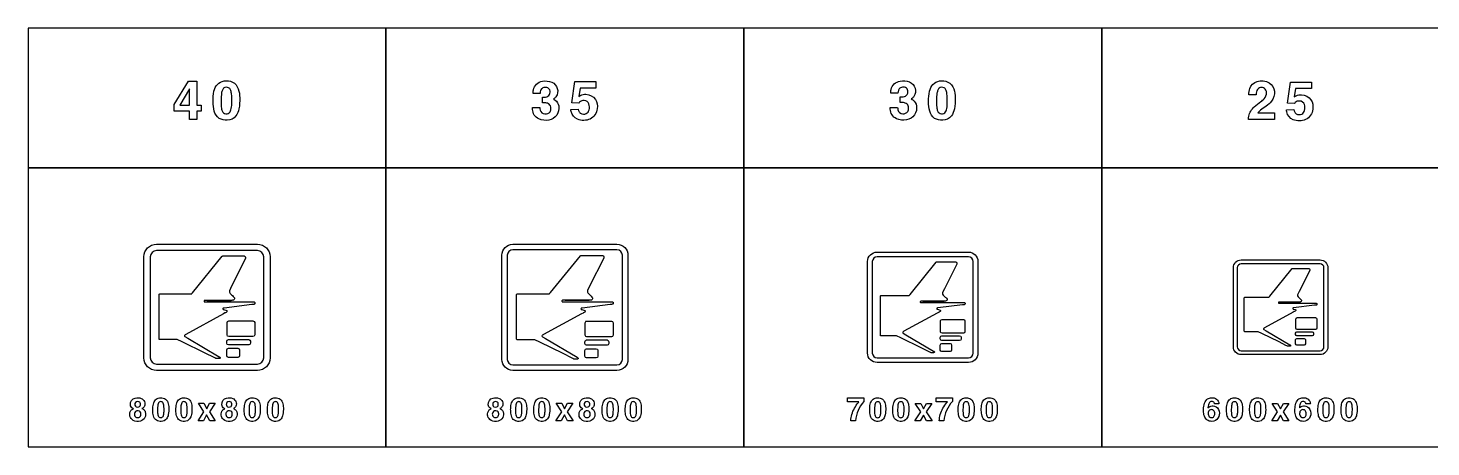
# Model space of a CAD drawing. Extents: x 0 to 18160, y 0 to 2655.
# Drawn here: x 0 to 8898, y 0 to 2655 of the extents above; entities that cross this region are included whole.
import ezdxf

# ---------------------------------------------------------------- set-up
doc = ezdxf.new("R2010")
doc.units = 0
doc.header["$MEASUREMENT"] = 0

msp = doc.modelspace()

# ---------------------------------------------------------------- linework, layer by layer
for points in [[(0, 1770), (2270, 1770), (2270, 2655), (0, 2655)], [(2270, 1770), (4540, 1770), (4540, 2655), (2270, 2655)], [(4540, 1770), (6810, 1770), (6810, 2655), (4540, 2655)], [(6810, 1770), (9080, 1770), (9080, 2655), (6810, 2655)], [(927.496, 2171.35), (1017.9, 2317.79), (1070.98, 2317.79), (1070.98, 2166.57), (1097.95, 2166.57), (1097.95, 2128.53), (1070.98, 2128.53), (1070.98, 2076.28), (1023.46, 2076.28), (1023.46, 2128.53), (927.496, 2128.53)], [(1023.46, 2269.13), (963.474, 2166.57), (1023.46, 2166.57)], [(0, 0), (2270, 0), (2270, 1770), (0, 1770)], [(2270, 0), (4540, 0), (4540, 1770), (2270, 1770)], [(4540, 0), (6810, 0), (6810, 1770), (4540, 1770)], [(6810, 0), (9080, 0), (9080, 1770), (6810, 1770)], [(5793.01, 808.989), (5793.01, 809.659), (5793.55, 809.659), (5793.55, 808.989)], [(8046.15, 819.847), (8046.38, 820.422)], [(1268.45, 799.044), (1268.45, 799.802), (1269.05, 799.802), (1269.05, 799.044)], [(3539.87, 798.13), (3539.87, 798.896), (3540.48, 798.896), (3540.48, 798.13)], [(1115.2, 221.769), (1080.08, 276.319), (1114.84, 276.319), (1133.11, 242.267), (1151.83, 276.319), (1185.98, 276.319), (1150.44, 222.29), (1186.95, 166.272), (1152.4, 166.272), (1132.54, 202.362), (1112.14, 166.272), (1077.99, 166.272)], [(3385.19, 221.769), (3350.07, 276.319), (3384.84, 276.319), (3403.11, 242.267), (3421.83, 276.319), (3455.97, 276.319), (3420.43, 222.29), (3456.95, 166.271), (3422.4, 166.271), (3402.54, 202.361), (3382.14, 166.271), (3347.99, 166.271)], [(5662.41, 221.387), (5627.29, 275.936), (5662.06, 275.936), (5680.33, 241.884), (5699.05, 275.936), (5733.19, 275.936), (5697.65, 221.908), (5734.17, 165.889), (5699.62, 165.889), (5679.76, 201.979), (5659.35, 165.889), (5625.21, 165.889)], [(7925.79, 221.523), (7890.67, 276.072), (7925.43, 276.072), (7943.7, 242.02), (7962.42, 276.072), (7996.57, 276.072), (7961.03, 222.044), (7997.54, 166.025), (7962.99, 166.025), (7943.13, 202.115), (7922.73, 166.025), (7888.58, 166.025)], [(0, 0), (0, 0)], [(0, 0), (0, 0)]]:
    msp.add_lwpolyline(points, close=True)
for points in [[(1173.29, 2191.65, -0.0563084), (1179.33, 2254.48, -0.130301), (1201.53, 2298.28, -0.174843), (1243.35, 2319.69, -0.147552), (1296.47, 2313.05, -0.192146), (1333.28, 2269.88, -0.0833996), (1342.52, 2212.85, -0.0545507), (1337.51, 2142.08, -0.116773), (1318.43, 2098, -0.221099), (1263.57, 2070.32, -0.162564), (1212.11, 2082.84, -0.174743), (1180.84, 2128.26, -0.0640867), (1173.37, 2186.95)], [(3199.84, 2150.87), (3246.2, 2150.87, 0.0411845), (3248.26, 2135.66, 0.335066), (3278.75, 2110.39, 0.276505), (3310.74, 2124.92, 0.158203), (3316.31, 2145.65, 0.0878221), (3313.34, 2161.57, 0.217575), (3294.82, 2178.43, 0.0882727), (3273.57, 2181.56), (3262.75, 2181.56), (3262.75, 2216.82, 0.0282129), (3282.34, 2217.42, 0.50028), (3309.32, 2262.91, 0.235001), (3290.79, 2277.96, 0.165496), (3265.12, 2275.67, 0.220849), (3250.9, 2259.12, 0.055705), (3248.02, 2240.92), (3203.2, 2240.92, -0.0488003), (3204.97, 2263.51, -0.30773), (3262.59, 2318.01, -0.146685), (3322.07, 2312.08, -0.469869), (3348.61, 2219.31, -0.0891152), (3336.57, 2207.54), (3332.3, 2204.54, -0.0245333), (3343.48, 2198.14, -0.202429), (3365.75, 2161.45, -0.422325), (3303.08, 2072, -0.154301), (3238.98, 2079.19, -0.287878), (3199.96, 2139.89, -0.0143877)], [(3442.43, 2139.57), (3489.39, 2141.35, 0.0452719), (3495.79, 2125.12, 0.0567733), (3500.53, 2118.25, 0.070207), (3504.95, 2114.77, 0.264984), (3540.97, 2112.87, 0.20748), (3558.38, 2135.98, 0.147389), (3557.24, 2174.01, 0.308532), (3527.86, 2195.42, 0.215743), (3498.08, 2185.19, 0.028781), (3492.71, 2178.95), (3450.09, 2180.96), (3467.91, 2315.64), (3601.95, 2315.64), (3601.95, 2273.77), (3501.51, 2273.77), (3492.55, 2221.76, -0.0211252), (3505.46, 2229.3, -0.121371), (3538.8, 2235.15, -0.244671), (3598.59, 2203.2, -0.173069), (3610.16, 2144.07, -0.256779), (3564.98, 2078.08, -0.199585), (3485.44, 2077.01, -0.245625), (3445.16, 2125.91, -0.0170062)], [(5469.08, 2152.29), (5515.45, 2152.29, 0.0411845), (5517.5, 2137.08, 0.335066), (5547.99, 2111.8, 0.276505), (5579.98, 2126.34, 0.158203), (5585.55, 2147.07, 0.0878221), (5582.59, 2162.99, 0.217575), (5564.07, 2179.85, 0.0882727), (5542.82, 2182.97), (5532, 2182.97), (5532, 2218.24, 0.0282129), (5551.59, 2218.83, 0.50028), (5578.56, 2264.33, 0.235001), (5560.04, 2279.38, 0.165496), (5534.37, 2277.09, 0.220849), (5520.15, 2260.54, 0.055705), (5517.27, 2242.33), (5472.44, 2242.33, -0.0488003), (5474.22, 2264.92, -0.30773), (5531.84, 2319.43, -0.146685), (5591.32, 2313.5, -0.469869), (5617.86, 2220.73, -0.0891152), (5605.81, 2208.96), (5601.55, 2205.96, -0.0245333), (5612.72, 2199.56, -0.202429), (5635, 2162.87, -0.422325), (5572.32, 2073.41, -0.154301), (5508.22, 2080.6, -0.287878), (5469.2, 2141.31, -0.0143877)], [(5711.68, 2191.65, -0.0563084), (5717.72, 2254.48, -0.130301), (5739.91, 2298.28, -0.174843), (5781.74, 2319.69, -0.147552), (5834.86, 2313.05, -0.192146), (5871.67, 2269.88, -0.0833996), (5880.91, 2212.85, -0.0545507), (5875.89, 2142.08, -0.116773), (5856.82, 2098, -0.221099), (5801.96, 2070.32, -0.162564), (5750.5, 2082.84, -0.174743), (5719.22, 2128.26, -0.0640867), (5711.76, 2186.95)], [(7741.06, 2074.79, -0.0640343), (7742.32, 2095.72, -0.161687), (7778.14, 2156.27, -0.0283718), (7819.97, 2188.65, 0.0545111), (7840.86, 2206.58, 0.192461), (7855.83, 2246.12, 0.234238), (7842.24, 2272.5, 0.196223), (7816.93, 2277.28, 0.252425), (7795.01, 2260.1, 0.0856617), (7790.86, 2243.08, 0.0202329), (7790.15, 2231.39), (7743.51, 2231.39, -0.0983795), (7749.55, 2272.7, -0.245047), (7795.72, 2315.83, -0.207102), (7872.69, 2307.49, -0.233443), (7905.15, 2255.16, -0.20961), (7886.99, 2190.98, -0.0785124), (7853.06, 2159.51, 0.0107372), (7817.24, 2133.72, 0.0665092), (7801.37, 2117.68), (7905.86, 2117.68), (7905.86, 2074.79)], [(1224.67, 2161.12, 0.0124589), (1225.19, 2154.8, 0.0668192), (1230.8, 2129.4, 0.615362), (1281.7, 2123.79, 0.0726881), (1287.15, 2136.83, 0.0588562), (1291.85, 2174.11, 0.0389037), (1290.23, 2241.09, 0.084671), (1283.64, 2264.43, 0.156013), (1272.18, 2276.6, 0.143208), (1256.47, 2279.56, 0.172584), (1240.71, 2273.36, 0.132565), (1230.76, 2257.8, 0.0498315), (1226.21, 2236.08, 0.0368731)], [(5763.06, 2161.12, 0.0124589), (5763.57, 2154.8, 0.0668192), (5769.18, 2129.4, 0.615362), (5820.09, 2123.79, 0.0726881), (5825.54, 2136.83, 0.0588562), (5830.24, 2174.11, 0.0389037), (5828.62, 2241.09, 0.084671), (5822.02, 2264.43, 0.156013), (5810.57, 2276.6, 0.143208), (5794.85, 2279.56, 0.172584), (5779.09, 2273.36, 0.132565), (5769.14, 2257.8, 0.0498315), (5764.6, 2236.08, 0.0368731)], [(7981.21, 2136.73), (8028.17, 2138.5, 0.0452719), (8034.56, 2122.27, 0.0567733), (8039.3, 2115.4, 0.070207), (8043.73, 2111.92, 0.264984), (8079.74, 2110.03, 0.20748), (8097.16, 2133.13, 0.147389), (8096.02, 2171.17, 0.308532), (8066.63, 2192.57, 0.215743), (8036.85, 2182.34, 0.028781), (8031.48, 2176.1), (7988.87, 2178.12), (8006.68, 2312.79), (8140.72, 2312.79), (8140.72, 2270.93), (8040.29, 2270.93), (8031.33, 2218.92, -0.0211252), (8044.24, 2226.46, -0.121371), (8077.57, 2232.3, -0.244671), (8137.37, 2200.35, -0.173069), (8148.94, 2141.23, -0.256779), (8103.76, 2075.23, -0.199585), (8024.22, 2074.17, -0.245625), (7983.93, 2123.06, -0.0170062)], [(815, 485, -0.414213), (735, 565), (735, 1205, -0.414213), (815, 1285), (1455, 1285, -0.414213), (1535, 1205), (1535, 565, -0.414213), (1455, 485)], [(3075, 485, -0.414213), (3005, 555), (3005, 1215, -0.414213), (3075, 1285), (3735, 1285, -0.414213), (3805, 1215), (3805, 555, -0.414213), (3735, 485)], [(3075, 520), (3735, 520, 0.414213), (3770, 555), (3770, 1215, 0.414213), (3735, 1250), (3075, 1250, 0.414213), (3040, 1215), (3040, 555, 0.414213)], [(815, 525), (1455, 525, 0.414213), (1495, 565), (1495, 1205, 0.414213), (1455, 1245), (815, 1245, 0.414213), (775, 1205), (775, 565, 0.414213)], [(1277.31, 990.159, 0.020285), (1276.77, 988.599, 0.272832), (1281.93, 972.893, 0.0149104), (1300.84, 954.351, -0.0517695), (1308.97, 944.046, -0.492513), (1297.13, 929.277), (1292.66, 928.986), (1291.36, 928.985), (1290.26, 928.99), (1289.71, 928.995), (1287.51, 928.998), (1136.04, 928.998), (1287.51, 928.998), (1136.04, 928.998), (1123.68, 928.998), (1121.12, 928.996, 0.4142), (1116.82, 924.698), (1116.82, 923.043, 0.414271), (1121.12, 918.746), (1128.38, 918.743), (1129.53, 918.743), (1433.89, 918.714, -0.287403), (1437.75, 916.287, -0.0506351), (1438.17, 915.139, -0.1796), (1437.96, 906.91, -0.252825), (1434.52, 904.139, -0.0319997), (1428.29, 903.387), (1419.48, 902.441), (1243.51, 880.612), (1240.72, 880.204, 0.100103), (1237.71, 879.086, 0.264798), (1235.99, 875.842, 0.125362), (1236.85, 872.404, 0.222149), (1239.21, 870.9, 0.0341154), (1240.72, 870.772), (1260.05, 865.55, -0.134454), (1260.91, 864.369, -0.149341), (1261.77, 859.255, -0.203649), (1259.63, 855.044, -0.0659804), (1252.11, 850.467, 0.0046191), (1248.88, 848.942), (1239.43, 843.807), (1000.07, 713.539, 0.0578926), (993.628, 709.113, 0.169236), (991.266, 705.116, 0.265346), (993.843, 700.175, 0.00486928), (994.275, 699.896), (1013.61, 688.852), (1212.14, 571.411), (1213.65, 570.659, -0.156428), (1218.37, 566.083, -0.211808), (1218.59, 563.096, -0.172717), (1216.87, 561.012, -0.066538), (1213.43, 559.723), (1192.81, 559.723, -0.0847795), (1191.09, 560.604, 0.0551283), (1179.91, 566.942), (1123.83, 594.959), (977.946, 666.378), (946.36, 680.279), (835.486, 680.275, -0.413654), (831.193, 684.568), (831.193, 965.214, -0.413314), (835.482, 969.507), (1037.89, 969.734), (1039.35, 971.754), (1043.89, 977.038), (1232.26, 1208.68, -0.225223), (1235.59, 1210.27), (1370.48, 1210.28, -0.413881), (1379.06, 1201.69), (1379.06, 1195.14, -0.116835), (1378.83, 1194.18), (1290.11, 1018.38)], [(3548.83, 991.278, 0.020285), (3548.28, 989.701, 0.272832), (3553.49, 973.828, 0.0149104), (3572.6, 955.089, -0.0517695), (3580.82, 944.674, -0.492513), (3568.86, 929.748), (3564.34, 929.454), (3563.02, 929.453), (3561.91, 929.458), (3561.36, 929.463), (3559.14, 929.466), (3406.05, 929.466), (3559.14, 929.466), (3406.05, 929.466), (3393.56, 929.466), (3390.97, 929.464, 0.4142), (3386.63, 925.121), (3386.63, 923.448, 0.414271), (3390.97, 919.105), (3398.31, 919.102), (3399.48, 919.102), (3707.07, 919.073, -0.287403), (3710.97, 916.62, -0.0506351), (3711.4, 915.46, -0.1796), (3711.18, 907.143, -0.252825), (3707.71, 904.343, -0.0319997), (3701.41, 903.582), (3692.51, 902.627), (3514.67, 880.565), (3511.84, 880.153, 0.100103), (3508.8, 879.023, 0.264798), (3507.07, 875.745, 0.125362), (3507.94, 872.271, 0.222149), (3510.32, 870.75, 0.0341154), (3511.84, 870.62), (3531.38, 865.343, -0.134454), (3532.25, 864.15, -0.149341), (3533.12, 858.981, -0.203649), (3530.95, 854.725, -0.0659804), (3523.35, 850.1, 0.0046191), (3520.09, 848.558), (3510.54, 843.369), (3268.64, 711.715, 0.0578926), (3262.12, 707.242, 0.169236), (3259.74, 703.203, 0.265346), (3262.34, 698.208, 0.00486928), (3262.78, 697.926), (3282.32, 686.765), (3482.96, 568.075), (3484.48, 567.315, -0.156428), (3489.26, 562.69, -0.211808), (3489.48, 559.671, -0.172717), (3487.74, 557.565, -0.066538), (3484.27, 556.262), (3463.42, 556.262, -0.0847795), (3461.68, 557.153, 0.0551283), (3450.39, 563.558), (3393.71, 591.874), (3246.28, 664.052), (3214.35, 678.101), (3102.3, 678.097, -0.413654), (3097.96, 682.435), (3097.96, 966.068, -0.413314), (3102.3, 970.406), (3306.86, 970.636), (3308.34, 972.677), (3312.92, 978.017), (3503.3, 1212.13, -0.225223), (3506.66, 1213.73), (3642.98, 1213.74, -0.413881), (3651.66, 1205.05), (3651.66, 1198.44, -0.116835), (3651.43, 1197.46), (3561.76, 1019.8)], [(5385, 535, -0.414213), (5325, 595), (5325, 1175, -0.414213), (5385, 1235), (5965, 1235, -0.414213), (6025, 1175), (6025, 595, -0.414213), (5965, 535)], [(5385, 565), (5965, 565, 0.414213), (5995, 595), (5995, 1175, 0.414213), (5965, 1205), (5385, 1205, 0.414213), (5355, 1175), (5355, 595, 0.414213)], [(5800.85, 977.993, 0.020285), (5800.37, 976.613, 0.272832), (5804.93, 962.725, 0.0149104), (5821.65, 946.327, -0.0517695), (5828.84, 937.215, -0.492513), (5818.38, 924.155), (5814.42, 923.897), (5813.27, 923.896), (5812.05, 923.903), (5809.87, 923.907), (5675.92, 923.907), (5809.87, 923.907), (5675.92, 923.907), (5664.99, 923.907), (5662.73, 923.906, 0.4142), (5658.93, 920.106), (5658.93, 918.642, 0.414271), (5662.73, 914.842), (5669.15, 914.839), (5670.17, 914.839), (5939.31, 914.814, -0.287403), (5942.73, 912.667, -0.0506351), (5943.1, 911.652, -0.1796), (5942.91, 904.375, -0.252825), (5939.87, 901.925, -0.0319997), (5934.36, 901.259), (5926.57, 900.424), (5770.96, 881.119), (5768.49, 880.758, 0.100103), (5765.83, 879.77, 0.264798), (5764.31, 876.901, 0.125362), (5765.07, 873.862, 0.222149), (5767.16, 872.531, 0.0341154), (5768.49, 872.418), (5785.59, 867.8, -0.134454), (5786.35, 866.756, -0.149341), (5787.11, 862.233, -0.203649), (5785.21, 858.509, -0.0659804), (5778.56, 854.462, 0.0046191), (5775.71, 853.113), (5767.35, 848.573), (5555.68, 733.375, 0.0578926), (5549.98, 729.462, 0.169236), (5547.89, 725.928, 0.265346), (5550.36, 721.434), (5567.66, 711.544), (5743.22, 607.691), (5744.55, 607.025, -0.156428), (5748.73, 602.979, -0.211808), (5748.92, 600.337, -0.172717), (5747.4, 598.494, -0.066538), (5744.36, 597.355), (5726.12, 597.355, -0.0847795), (5724.6, 598.133, 0.0551283), (5714.72, 603.738), (5665.12, 628.514), (5536.12, 691.67), (5508.18, 703.963), (5410.14, 703.96, -0.413654), (5406.34, 707.756), (5406.34, 955.934, -0.413314), (5410.13, 959.73), (5589.12, 959.931), (5590.42, 961.718), (5594.43, 966.39), (5761.01, 1171.24, -0.225223), (5763.95, 1172.64), (5883.24, 1172.65, -0.413881), (5890.83, 1165.05), (5890.82, 1159.26, -0.116835), (5890.62, 1158.41), (5812.16, 1002.95)], [(7695, 585, -0.414213), (7645, 635), (7645, 1135, -0.414213), (7695, 1185), (8195, 1185, -0.414213), (8245, 1135), (8245, 635, -0.414213), (8195, 585)], [(7695, 610), (8195, 610, 0.414213), (8220, 635), (8220, 1135, 0.414213), (8195, 1160), (7695, 1160, 0.414213), (7670, 1135), (7670, 635, 0.414213)], [(8052.87, 964.708, 0.020285), (8052.46, 963.526, 0.272832), (8056.37, 951.621, 0.0149104), (8070.7, 937.567, -0.0517695), (8076.87, 929.756, -0.492513), (8067.89, 918.561), (8064.5, 918.34), (8063.52, 918.34), (8062.48, 918.345), (8060.6, 918.349), (7945.79, 918.349), (8060.6, 918.349), (7945.79, 918.349), (7936.42, 918.349), (7934.48, 918.348, 0.4142), (7931.22, 915.091), (7931.22, 913.836, 0.414271), (7934.48, 910.579), (7939.98, 910.577), (7940.86, 910.577), (8171.55, 910.555, -0.287403), (8174.48, 908.715, -0.0506351), (8174.8, 907.845, -0.1796), (8174.63, 901.608, -0.252825), (8172.03, 899.507, -0.0319997), (8167.31, 898.937), (8160.63, 898.22), (8027.25, 881.674), (8025.13, 881.364, 0.100103), (8022.85, 880.518, 0.264798), (8021.55, 878.058, 0.125362), (8022.2, 875.453, 0.222149), (8023.99, 874.313, 0.0341154), (8025.13, 874.215), (8039.79, 870.258, -0.134454), (8040.44, 869.362, -0.149341), (8041.09, 865.486, -0.203649), (8039.46, 862.294, -0.0659804), (8033.76, 858.825, 0.0046191), (8031.32, 857.669), (8024.15, 853.777), (7842.73, 755.036, 0.0578926), (7837.84, 751.682, 0.169236), (7836.05, 748.652, 0.265346), (7838.17, 744.801), (7852.99, 736.324), (8003.47, 647.306), (8004.61, 646.736, -0.156428), (8008.19, 643.267, -0.211808), (8008.36, 641.004, -0.172717), (8007.05, 639.424, -0.066538), (8004.45, 638.447), (7988.82, 638.447, -0.0847795), (7987.51, 639.115, 0.0551283), (7979.04, 643.919), (7936.53, 665.155), (7825.96, 719.289), (7802.02, 729.826), (7717.98, 729.823, -0.413654), (7714.72, 733.077), (7714.72, 945.801, -0.413314), (7717.97, 949.055), (7871.39, 949.227), (7872.5, 950.758), (7875.94, 954.763), (8018.72, 1130.35, -0.225223), (8021.24, 1131.55), (8123.49, 1131.55, -0.413881), (8130, 1125.04), (8129.99, 1120.08, -0.116835), (8129.82, 1119.35), (8062.57, 986.102)], [(5787.94, 730.532), (5787.94, 799.095, -0.4137), (5797.43, 808.586), (5932.95, 808.587, -0.413712), (5942.45, 799.094), (5942.45, 730.531, -0.413685), (5932.95, 721.039), (5797.43, 721.04, -0.413727)], [(8041.8, 752.599), (8041.8, 811.367, -0.4137), (8049.94, 819.503), (8166.1, 819.503, -0.413712), (8174.24, 811.367), (8174.24, 752.598, -0.413685), (8166.1, 744.462), (8049.94, 744.463, -0.413727)], [(1262.71, 710.324), (1262.71, 787.856, -0.4137), (1273.45, 798.589), (1426.7, 798.59, -0.413712), (1437.44, 787.855), (1437.44, 710.322, -0.413685), (1426.7, 699.589), (1273.45, 699.589, -0.413727)], [(3534.07, 708.465), (3534.07, 786.822, -0.4137), (3544.92, 797.67), (3699.81, 797.671, -0.413712), (3710.65, 786.822), (3710.65, 708.464, -0.413685), (3699.81, 697.616), (3544.92, 697.617, -0.413727)], [(8048.4, 729.697), (8145.41, 729.697, -0.413843), (8153.55, 721.557), (8153.55, 712.831, -0.413852), (8145.41, 704.691), (8048.4, 704.691, -0.41387), (8040.27, 712.831), (8040.27, 721.557, -0.41386)], [(1271.42, 680.108), (1399.4, 680.109, -0.413843), (1410.13, 669.37), (1410.13, 657.857, -0.413852), (1399.4, 647.118), (1271.42, 647.119, -0.41387), (1260.68, 657.858), (1260.69, 669.369, -0.41386)], [(1271.42, 625.467), (1331.16, 625.468, -0.413786), (1341.9, 614.732), (1341.9, 578.354, -0.413786), (1331.17, 567.619), (1271.42, 567.618, -0.413759), (1260.69, 578.353), (1260.69, 614.731, -0.413814)], [(3542.87, 677.929), (3672.21, 677.929, -0.413843), (3683.06, 667.076), (3683.06, 655.441, -0.413852), (3672.22, 644.588), (3542.87, 644.588, -0.41387), (3532.02, 655.442), (3532.02, 667.075, -0.41386)], [(5795.63, 703.813), (5908.81, 703.813, -0.413843), (5918.3, 694.316), (5918.3, 684.136, -0.413852), (5908.82, 674.639), (5795.63, 674.64, -0.41387), (5786.14, 684.136), (5786.15, 694.316, -0.41386)], [(5795.64, 655.493), (5848.47, 655.493, -0.413786), (5857.96, 645.999), (5857.96, 613.831, -0.413786), (5848.47, 604.338), (5795.64, 604.337, -0.413759), (5786.15, 613.83), (5786.15, 645.999, -0.413814)], [(8048.4, 688.279), (8093.69, 688.28, -0.413786), (8101.82, 680.142), (8101.83, 652.569, -0.413786), (8093.69, 644.432), (8048.4, 644.432, -0.413759), (8040.27, 652.569), (8040.27, 680.142, -0.413814)], [(3542.87, 622.706), (3603.25, 622.707, -0.413786), (3614.1, 611.857), (3614.1, 575.092, -0.413786), (3603.25, 564.243), (3542.87, 564.242, -0.413759), (3532.02, 575.091), (3532.02, 611.855, -0.413814)], [(667.968, 242.323, -0.0382282), (664.485, 243.627, -0.270406), (649.106, 267.703, -0.377372), (679.437, 309.622, -0.15371), (717.921, 307.513, -0.416366), (738.324, 258.058, -0.173733), (723.774, 243.674), (722.328, 242.987, -0.0479914), (731.997, 238.034, -0.173856), (743.608, 221.873, -0.440125), (712.542, 164.243, -0.184), (667.115, 168.106, -0.410286), (649.627, 226.897, -0.151435), (664.035, 240.357)], [(677.305, 267.821, 0.0587981), (678.182, 263.887, 0.18403), (685.267, 254.717, 0.217144), (702.684, 253.485, 0.192437), (710.883, 260.57, 0.157808), (712.542, 273.982, 0.166677), (707.968, 282.821, 0.173614), (695.954, 287.323, 0.2359), (681.001, 280.902, 0.184791)], [(791.138, 234.258, -0.0563084), (794.763, 271.959, -0.130301), (808.081, 298.238, -0.174843), (833.176, 311.082, -0.147552), (865.048, 307.101, -0.192146), (887.133, 281.201, -0.0833996), (892.678, 246.983, -0.0545507), (889.668, 204.518, -0.116773), (878.223, 178.073, -0.221099), (845.308, 161.461, -0.162564), (814.432, 168.973, -0.174743), (795.664, 196.224, -0.0640867), (791.185, 231.438)], [(821.967, 215.94, 0.0124589), (822.275, 212.149, 0.0668192), (825.64, 196.912, 0.615362), (856.185, 193.547, 0.0726881), (859.455, 201.367, 0.0588562), (862.275, 223.736, 0.0389037), (861.304, 263.926, 0.084671), (857.346, 277.93, 0.156013), (850.474, 285.229, 0.143208), (841.043, 287.006, 0.172584), (831.588, 283.286, 0.132565), (825.616, 273.949, 0.0498315), (822.891, 260.916, 0.0368731)], [(937.884, 234.249, -0.0563084), (941.51, 271.95, -0.130301), (954.827, 298.23, -0.174843), (979.922, 311.073, -0.147552), (1011.79, 307.092, -0.192146), (1033.88, 281.192, -0.0833996), (1039.42, 246.974, -0.0545507), (1036.41, 204.509, -0.116773), (1024.97, 178.064, -0.221099), (992.054, 161.452, -0.162564), (961.178, 168.964, -0.174743), (942.41, 196.215, -0.0640867), (937.931, 231.429)], [(968.713, 215.931, 0.0124589), (969.021, 212.14, 0.0668192), (972.386, 196.903, 0.615362), (1002.93, 193.538, 0.0726881), (1006.2, 201.358, 0.0588562), (1009.02, 223.727, 0.0389037), (1008.05, 263.917, 0.084671), (1004.09, 277.922, 0.156013), (997.22, 285.22, 0.143208), (987.789, 286.997, 0.172584), (978.334, 283.277, 0.132565), (972.363, 273.94, 0.0498315), (969.637, 260.907, 0.0368731)], [(1248.01, 242.296, -0.0382282), (1244.53, 243.599, -0.270406), (1229.15, 267.675, -0.377372), (1259.48, 309.594, -0.15371), (1297.96, 307.485, -0.416366), (1318.36, 258.03, -0.173733), (1303.82, 243.646), (1302.37, 242.959, -0.0479914), (1312.04, 238.007, -0.173856), (1323.65, 221.846, -0.440125), (1292.58, 164.215, -0.184), (1247.16, 168.078, -0.410286), (1229.67, 226.869, -0.151435), (1244.08, 240.329)], [(1257.35, 267.793, 0.0587981), (1258.22, 263.86, 0.18403), (1265.31, 254.689, 0.217144), (1282.73, 253.457, 0.192437), (1290.92, 260.542, 0.157808), (1292.58, 273.955, 0.166677), (1288.01, 282.793, 0.173614), (1276, 287.296, 0.2359), (1261.04, 280.874, 0.184791)], [(1371.18, 234.284, -0.0563084), (1374.8, 271.986, -0.130301), (1388.12, 298.265, -0.174843), (1413.22, 311.109, -0.147552), (1445.09, 307.128, -0.192146), (1467.17, 281.228, -0.0833996), (1472.72, 247.01, -0.0545507), (1469.71, 204.545, -0.116773), (1458.26, 178.1, -0.221099), (1425.35, 161.488, -0.162564), (1394.47, 169, -0.174743), (1375.71, 196.251, -0.0640867), (1371.23, 231.465)], [(1402.01, 215.967, 0.0124589), (1402.32, 212.175, 0.0668192), (1405.68, 196.939, 0.615362), (1436.23, 193.574, 0.0726881), (1439.5, 201.394, 0.0588562), (1442.32, 223.763, 0.0389037), (1441.34, 263.953, 0.084671), (1437.39, 277.957, 0.156013), (1430.52, 285.256, 0.143208), (1421.08, 287.033, 0.172584), (1411.63, 283.313, 0.132565), (1405.66, 273.976, 0.0498315), (1402.93, 260.943, 0.0368731)], [(1517.93, 234.312, -0.0563084), (1521.55, 272.013, -0.130301), (1534.87, 298.293, -0.174843), (1559.96, 311.136, -0.147552), (1591.84, 307.155, -0.192146), (1613.92, 281.255, -0.0833996), (1619.47, 247.037, -0.0545507), (1616.46, 204.573, -0.116773), (1605.01, 178.127, -0.221099), (1572.1, 161.516, -0.162564), (1541.22, 169.028, -0.174743), (1522.45, 196.279, -0.0640867), (1517.97, 231.492)], [(1548.75, 215.994, 0.0124589), (1549.06, 212.203, 0.0668192), (1552.43, 196.966, 0.615362), (1582.97, 193.601, 0.0726881), (1586.24, 201.421, 0.0588562), (1589.06, 223.791, 0.0389037), (1588.09, 263.98, 0.084671), (1584.13, 277.985, 0.156013), (1577.26, 285.283, 0.143208), (1567.83, 287.061, 0.172584), (1558.38, 283.34, 0.132565), (1552.4, 274.004, 0.0498315), (1549.68, 260.971, 0.0368731)], [(2937.96, 242.323, -0.0382282), (2934.48, 243.627, -0.270406), (2919.1, 267.702, -0.377372), (2949.43, 309.622, -0.15371), (2987.91, 307.513, -0.416366), (3008.32, 258.058, -0.173733), (2993.77, 243.674), (2992.32, 242.987, -0.0479914), (3001.99, 238.034, -0.173856), (3013.6, 221.873, -0.440125), (2982.54, 164.243, -0.184), (2937.11, 168.105, -0.410286), (2919.62, 226.897, -0.151435), (2934.03, 240.357)], [(2947.3, 267.821, 0.0587981), (2948.18, 263.887, 0.18403), (2955.26, 254.717, 0.217144), (2972.68, 253.485, 0.192437), (2980.88, 260.57, 0.157808), (2982.54, 273.982, 0.166677), (2977.96, 282.821, 0.173614), (2965.95, 287.323, 0.2359), (2951, 280.902, 0.184791)], [(3061.13, 234.257, -0.0563084), (3064.76, 271.959, -0.130301), (3078.07, 298.238, -0.174843), (3103.17, 311.082, -0.147552), (3135.04, 307.101, -0.192146), (3157.13, 281.2, -0.0833996), (3162.67, 246.982, -0.0545507), (3159.66, 204.518, -0.116773), (3148.22, 178.073, -0.221099), (3115.3, 161.461, -0.162564), (3084.43, 168.973, -0.174743), (3065.66, 196.224, -0.0640867), (3061.18, 231.437)], [(3091.96, 215.94, 0.0124589), (3092.27, 212.148, 0.0668192), (3095.63, 196.911, 0.615362), (3126.18, 193.546, 0.0726881), (3129.45, 201.366, 0.0588562), (3132.27, 223.736, 0.0389037), (3131.3, 263.926, 0.084671), (3127.34, 277.93, 0.156013), (3120.47, 285.229, 0.143208), (3111.04, 287.006, 0.172584), (3101.58, 283.286, 0.132565), (3095.61, 273.949, 0.0498315), (3092.89, 260.916, 0.0368731)], [(3207.88, 234.248, -0.0563084), (3211.5, 271.95, -0.130301), (3224.82, 298.229, -0.174843), (3249.92, 311.073, -0.147552), (3281.79, 307.092, -0.192146), (3303.87, 281.192, -0.0833996), (3309.42, 246.974, -0.0545507), (3306.41, 204.509, -0.116773), (3294.96, 178.064, -0.221099), (3262.05, 161.452, -0.162564), (3231.17, 168.964, -0.174743), (3212.4, 196.215, -0.0640867), (3207.93, 231.428)], [(3238.71, 215.931, 0.0124589), (3239.02, 212.139, 0.0668192), (3242.38, 196.902, 0.615362), (3272.93, 193.537, 0.0726881), (3276.2, 201.357, 0.0588562), (3279.02, 223.727, 0.0389037), (3278.04, 263.917, 0.084671), (3274.09, 277.921, 0.156013), (3267.21, 285.22, 0.143208), (3257.78, 286.997, 0.172584), (3248.33, 283.277, 0.132565), (3242.36, 273.94, 0.0498315), (3239.63, 260.907, 0.0368731)], [(3518, 242.296, -0.0382282), (3514.52, 243.599, -0.270406), (3499.14, 267.675, -0.377372), (3529.47, 309.594, -0.15371), (3567.96, 307.485, -0.416366), (3588.36, 258.03, -0.173733), (3573.81, 243.646), (3572.36, 242.959, -0.0479914), (3582.03, 238.007, -0.173856), (3593.64, 221.845, -0.440125), (3562.58, 164.215, -0.184), (3517.15, 168.078, -0.410286), (3499.66, 226.869, -0.151435), (3514.07, 240.329)], [(3527.34, 267.793, 0.0587981), (3528.22, 263.86, 0.18403), (3535.3, 254.689, 0.217144), (3552.72, 253.457, 0.192437), (3560.92, 260.542, 0.157808), (3562.58, 273.954, 0.166677), (3558, 282.793, 0.173614), (3545.99, 287.296, 0.2359), (3531.04, 280.874, 0.184791)], [(3641.17, 234.284, -0.0563084), (3644.8, 271.986, -0.130301), (3658.12, 298.265, -0.174843), (3683.21, 311.109, -0.147552), (3715.08, 307.128, -0.192146), (3737.17, 281.227, -0.0833996), (3742.71, 247.009, -0.0545507), (3739.7, 204.545, -0.116773), (3728.26, 178.099, -0.221099), (3695.34, 161.488, -0.162564), (3664.47, 169, -0.174743), (3645.7, 196.251, -0.0640867), (3641.22, 231.464)], [(3672, 215.967, 0.0124589), (3672.31, 212.175, 0.0668192), (3675.68, 196.938, 0.615362), (3706.22, 193.573, 0.0726881), (3709.49, 201.393, 0.0588562), (3712.31, 223.763, 0.0389037), (3711.34, 263.953, 0.084671), (3707.38, 277.957, 0.156013), (3700.51, 285.256, 0.143208), (3691.08, 287.033, 0.172584), (3681.62, 283.313, 0.132565), (3675.65, 273.976, 0.0498315), (3672.93, 260.943, 0.0368731)], [(3787.92, 234.312, -0.0563084), (3791.54, 272.013, -0.130301), (3804.86, 298.293, -0.174843), (3829.96, 311.136, -0.147552), (3861.83, 307.155, -0.192146), (3883.91, 281.255, -0.0833996), (3889.46, 247.037, -0.0545507), (3886.45, 204.572, -0.116773), (3875, 178.127, -0.221099), (3842.09, 161.515, -0.162564), (3811.21, 169.027, -0.174743), (3792.45, 196.278, -0.0640867), (3787.97, 231.492)], [(3818.75, 215.994, 0.0124589), (3819.06, 212.203, 0.0668192), (3822.42, 196.966, 0.615362), (3852.97, 193.601, 0.0726881), (3856.24, 201.421, 0.0588562), (3859.06, 223.79, 0.0389037), (3858.09, 263.98, 0.084671), (3854.13, 277.985, 0.156013), (3847.26, 285.283, 0.143208), (3837.82, 287.06, 0.172584), (3828.37, 283.34, 0.132565), (3822.4, 274.004, 0.0498315), (3819.67, 260.97, 0.0368731)], [(5197.97, 311.538), (5301.72, 311.538), (5301.72, 287.747, 0.17337), (5248.52, 165.709), (5218.19, 165.709, -0.0554097), (5224.99, 205.33, -0.10295), (5266.79, 281.111), (5270.2, 285.353), (5197.97, 285.353)], [(5338.35, 233.875, -0.0563084), (5341.98, 271.576, -0.130301), (5355.29, 297.856, -0.174843), (5380.39, 310.699, -0.147552), (5412.26, 306.718, -0.192146), (5434.35, 280.818, -0.0833996), (5439.89, 246.6, -0.0545507), (5436.88, 204.136, -0.116773), (5425.44, 177.69, -0.221099), (5392.52, 161.079, -0.162564), (5361.65, 168.591, -0.174743), (5342.88, 195.842, -0.0640867), (5338.4, 231.055)], [(5369.18, 215.557, 0.0124589), (5369.49, 211.766, 0.0668192), (5372.85, 196.529, 0.615362), (5403.4, 193.164, 0.0726881), (5406.67, 200.984, 0.0588562), (5409.49, 223.354, 0.0389037), (5408.52, 263.543, 0.084671), (5404.56, 277.548, 0.156013), (5397.69, 284.846, 0.143208), (5388.26, 286.624, 0.172584), (5378.8, 282.903, 0.132565), (5372.83, 273.567, 0.0498315), (5370.1, 260.534, 0.0368731)], [(5485.1, 233.866, -0.0563084), (5488.72, 271.567, -0.130301), (5502.04, 297.847, -0.174843), (5527.14, 310.69, -0.147552), (5559.01, 306.709, -0.192146), (5581.09, 280.809, -0.0833996), (5586.64, 246.591, -0.0545507), (5583.63, 204.127, -0.116773), (5572.18, 177.681, -0.221099), (5539.27, 161.07, -0.162564), (5508.39, 168.582, -0.174743), (5489.62, 195.833, -0.0640867), (5485.14, 231.046)], [(5515.93, 215.548, 0.0124589), (5516.23, 211.757, 0.0668192), (5519.6, 196.52, 0.615362), (5550.14, 193.155, 0.0726881), (5553.41, 200.975, 0.0588562), (5556.23, 223.345, 0.0389037), (5555.26, 263.534, 0.084671), (5551.31, 277.539, 0.156013), (5544.43, 284.837, 0.143208), (5535, 286.615, 0.172584), (5525.55, 282.894, 0.132565), (5519.58, 273.558, 0.0498315), (5516.85, 260.525, 0.0368731)], [(5759.16, 311.51), (5862.9, 311.51), (5862.9, 287.719, 0.17337), (5809.7, 165.681), (5779.37, 165.681, -0.0554097), (5786.17, 205.302, -0.10295), (5827.97, 281.084), (5831.39, 285.325), (5759.16, 285.325)], [(5899.54, 233.902, -0.0563084), (5903.16, 271.603, -0.130301), (5916.48, 297.883, -0.174843), (5941.57, 310.726, -0.147552), (5973.45, 306.745, -0.192146), (5995.53, 280.845, -0.0833996), (6001.08, 246.627, -0.0545507), (5998.07, 204.162, -0.116773), (5986.62, 177.717, -0.221099), (5953.71, 161.106, -0.162564), (5922.83, 168.618, -0.174743), (5904.06, 195.869, -0.0640867), (5899.58, 231.082)], [(5930.36, 215.584, 0.0124589), (5930.67, 211.793, 0.0668192), (5934.04, 196.556, 0.615362), (5964.58, 193.191, 0.0726881), (5967.85, 201.011, 0.0588562), (5970.67, 223.381, 0.0389037), (5969.7, 263.57, 0.084671), (5965.74, 277.575, 0.156013), (5958.87, 284.873, 0.143208), (5949.44, 286.651, 0.172584), (5939.99, 282.93, 0.132565), (5934.01, 273.594, 0.0498315), (5931.29, 260.561, 0.0368731)], [(6046.28, 233.929, -0.0563084), (6049.91, 271.631, -0.130301), (6063.22, 297.91, -0.174843), (6088.32, 310.754, -0.147552), (6120.19, 306.773, -0.192146), (6142.28, 280.872, -0.0833996), (6147.82, 246.654, -0.0545507), (6144.81, 204.19, -0.116773), (6133.37, 177.744, -0.221099), (6100.45, 161.133, -0.162564), (6069.58, 168.645, -0.174743), (6050.81, 195.896, -0.0640867), (6046.33, 231.109)], [(6077.11, 215.612, 0.0124589), (6077.42, 211.82, 0.0668192), (6080.78, 196.583, 0.615362), (6111.33, 193.218, 0.0726881), (6114.6, 201.038, 0.0588562), (6117.42, 223.408, 0.0389037), (6116.45, 263.597, 0.084671), (6112.49, 277.602, 0.156013), (6105.62, 284.901, 0.143208), (6096.19, 286.678, 0.172584), (6086.73, 282.958, 0.132565), (6080.76, 273.621, 0.0498315), (6078.04, 260.588, 0.0368731)], [(7553.86, 273.901), (7525.61, 273.901, 0.0333099), (7523.62, 279.233, 0.308433), (7507.89, 287.93, 0.256298), (7491.16, 277.717, 0.0718547), (7486.8, 266.674, 0.0422837), (7483.79, 247.859, -0.0343264), (7495.07, 255.821, -0.198215), (7524.83, 258.546, -0.294049), (7555.09, 226.603, -0.195966), (7547.53, 181.769, -0.251599), (7509.24, 161.911, -0.162734), (7477.67, 171.224, -0.142524), (7461.25, 194.636, -0.0867955), (7455.85, 229.162, -0.0561633), (7459.19, 267.835, -0.143087), (7476.02, 299.778, -0.165016), (7500.4, 311.366, -0.137094), (7531.63, 307.598, -0.238813), (7552.18, 282.1, -0.0169871)], [(7601.73, 234.02, -0.0563084), (7605.35, 271.721, -0.130301), (7618.67, 298.001, -0.174843), (7643.77, 310.845, -0.147552), (7675.64, 306.864, -0.192146), (7697.72, 280.963, -0.0833996), (7703.27, 246.745, -0.0545507), (7700.26, 204.281, -0.116773), (7688.81, 177.835, -0.221099), (7655.9, 161.224, -0.162564), (7625.02, 168.736, -0.174743), (7606.25, 195.987, -0.0640867), (7601.78, 231.2)], [(7632.56, 215.702, 0.0124589), (7632.86, 211.911, 0.0668192), (7636.23, 196.674, 0.615362), (7666.78, 193.309, 0.0726881), (7670.05, 201.129, 0.0588562), (7672.86, 223.499, 0.0389037), (7671.89, 263.688, 0.084671), (7667.94, 277.693, 0.156013), (7661.06, 284.992, 0.143208), (7651.63, 286.769, 0.172584), (7642.18, 283.048, 0.132565), (7636.21, 273.712, 0.0498315), (7633.48, 260.679, 0.0368731)], [(7748.47, 234.02, -0.0563084), (7752.1, 271.721, -0.130301), (7765.42, 298.001, -0.174843), (7790.51, 310.845, -0.147552), (7822.38, 306.864, -0.192146), (7844.47, 280.963, -0.0833996), (7850.01, 246.745, -0.0545507), (7847, 204.281, -0.116773), (7835.56, 177.835, -0.221099), (7802.64, 161.224, -0.162564), (7771.77, 168.736, -0.174743), (7753, 195.987, -0.0640867), (7748.52, 231.2)], [(7779.3, 215.702, 0.0124589), (7779.61, 211.911, 0.0668192), (7782.98, 196.674, 0.615362), (7813.52, 193.309, 0.0726881), (7816.79, 201.129, 0.0588562), (7819.61, 223.499, 0.0389037), (7818.64, 263.688, 0.084671), (7814.68, 277.693, 0.156013), (7807.81, 284.992, 0.143208), (7798.38, 286.769, 0.172584), (7788.92, 283.048, 0.132565), (7782.95, 273.712, 0.0498315), (7780.23, 260.679, 0.0368731)], [(8133.77, 273.892), (8105.52, 273.892, 0.0333099), (8103.53, 279.224, 0.308433), (8087.8, 287.92, 0.256298), (8071.07, 277.707, 0.0718547), (8066.71, 266.664, 0.0422837), (8063.7, 247.849, -0.0343264), (8074.98, 255.811, -0.198215), (8104.74, 258.536, -0.294049), (8135, 226.593, -0.195966), (8127.44, 181.759, -0.251599), (8089.15, 161.902, -0.162734), (8057.58, 171.214, -0.142524), (8041.16, 194.627, -0.0867955), (8035.76, 229.153, -0.0561633), (8039.1, 267.826, -0.143087), (8055.93, 299.769, -0.165016), (8080.31, 311.356, -0.137094), (8111.54, 307.589, -0.238813), (8132.09, 282.091, -0.0169871)], [(8181.64, 234.038, -0.0563084), (8185.26, 271.739, -0.130301), (8198.58, 298.019, -0.174843), (8223.68, 310.862, -0.147552), (8255.55, 306.881, -0.192146), (8277.63, 280.981, -0.0833996), (8283.18, 246.763, -0.0545507), (8280.17, 204.298, -0.116773), (8268.72, 177.853, -0.221099), (8235.81, 161.242, -0.162564), (8204.93, 168.754, -0.174743), (8186.16, 196.005, -0.0640867), (8181.69, 231.218)], [(8212.47, 215.72, 0.0124589), (8212.78, 211.929, 0.0668192), (8216.14, 196.692, 0.615362), (8246.69, 193.327, 0.0726881), (8249.96, 201.147, 0.0588562), (8252.78, 223.517, 0.0389037), (8251.8, 263.706, 0.084671), (8247.85, 277.711, 0.156013), (8240.97, 285.009, 0.143208), (8231.54, 286.787, 0.172584), (8222.09, 283.066, 0.132565), (8216.12, 273.73, 0.0498315), (8213.39, 260.697, 0.0368731)], [(8328.38, 234.065, -0.0563084), (8332.01, 271.767, -0.130301), (8345.33, 298.046, -0.174843), (8370.42, 310.89, -0.147552), (8402.29, 306.909, -0.192146), (8424.38, 281.008, -0.0833996), (8429.92, 246.79, -0.0545507), (8426.92, 204.326, -0.116773), (8415.47, 177.88, -0.221099), (8382.55, 161.269, -0.162564), (8351.68, 168.781, -0.174743), (8332.91, 196.032, -0.0640867), (8328.43, 231.245)], [(8359.21, 215.748, 0.0124589), (8359.52, 211.956, 0.0668192), (8362.89, 196.719, 0.615362), (8393.43, 193.354, 0.0726881), (8396.7, 201.174, 0.0588562), (8399.52, 223.544, 0.0389037), (8398.55, 263.733, 0.084671), (8394.59, 277.738, 0.156013), (8387.72, 285.037, 0.143208), (8378.29, 286.814, 0.172584), (8368.84, 283.094, 0.132565), (8362.86, 273.757, 0.0498315), (8360.14, 260.724, 0.0368731)], [(674.84, 207.087, 0.0490068), (675.765, 200.381, 0.121824), (679.864, 191.992, 0.229649), (696.878, 185.641, 0.256774), (712.873, 195.57, 0.178638), (714.674, 215.12, 0.196143), (706.475, 226.186, 0.197496), (689.082, 228.271, 0.222887), (677.163, 219.006, 0.124888)], [(1254.88, 207.059, 0.0490068), (1255.81, 200.353, 0.121824), (1259.91, 191.964, 0.229649), (1276.92, 185.613, 0.256774), (1292.91, 195.542, 0.178638), (1294.72, 215.092, 0.196143), (1286.52, 226.158, 0.197496), (1269.12, 228.244, 0.222887), (1257.2, 218.978, 0.124888)], [(2944.83, 207.086, 0.0490068), (2945.76, 200.38, 0.121824), (2949.86, 191.992, 0.229649), (2966.87, 185.641, 0.256774), (2982.87, 195.57, 0.178638), (2984.67, 215.12, 0.196143), (2976.47, 226.186, 0.197496), (2959.08, 228.271, 0.222887), (2947.16, 219.006, 0.124888)], [(3524.88, 207.059, 0.0490068), (3525.8, 200.352, 0.121824), (3529.9, 191.964, 0.229649), (3546.91, 185.613, 0.256774), (3562.91, 195.542, 0.178638), (3564.71, 215.092, 0.196143), (3556.51, 226.158, 0.197496), (3539.12, 228.244, 0.222887), (3527.2, 218.978, 0.124888)], [(7485.38, 212.1, 0.0641861), (7486.63, 201.84, 0.139351), (7492.27, 191.745, 0.240104), (7510.16, 186.129, 0.267924), (7524.24, 196.247, 0.140614), (7527.13, 216.603, 0.112774), (7523.2, 227.693, 0.271024), (7505.59, 236.271, 0.294594), (7487.58, 224.423, 0.0908659)], [(8065.29, 212.091, 0.0641861), (8066.54, 201.83, 0.139351), (8072.18, 191.736, 0.240104), (8090.07, 186.119, 0.267924), (8104.15, 196.238, 0.140614), (8107.04, 216.593, 0.112774), (8103.11, 227.683, 0.271024), (8085.5, 236.262, 0.294594), (8067.49, 224.413, 0.0908659)]]:
    msp.add_lwpolyline(points, format="xyb", close=True)

doc.saveas('drawing.dxf')
